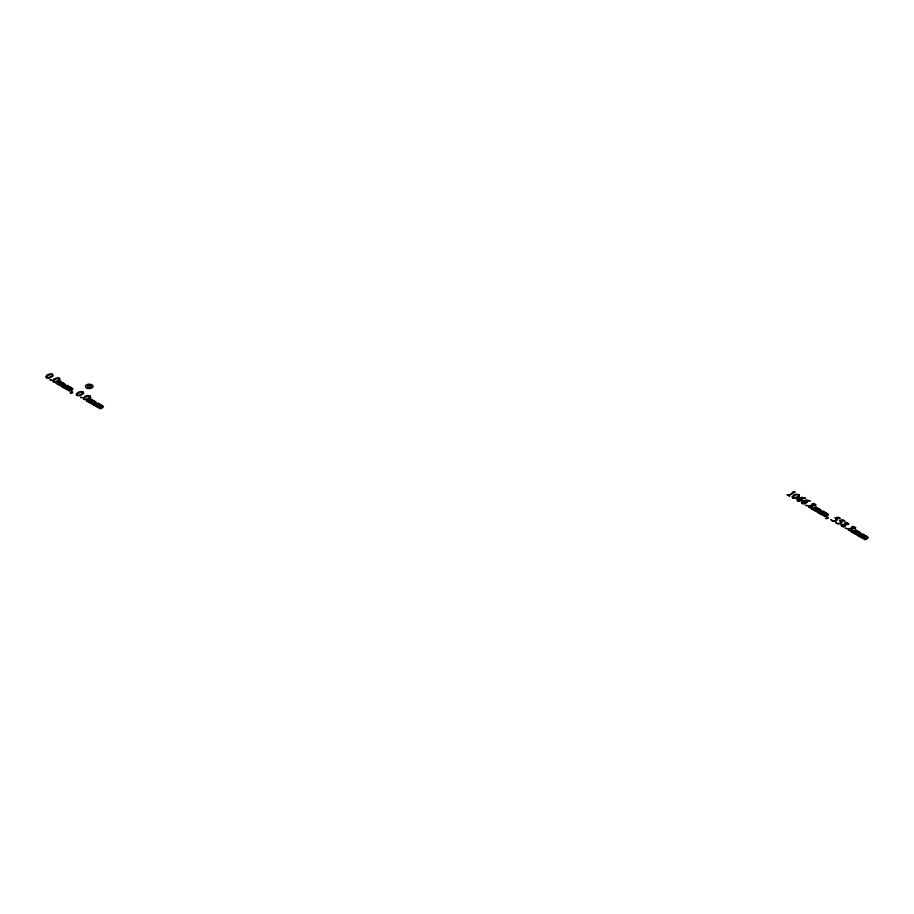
<?xml version="1.0" encoding="UTF-8"?>
<svg xmlns="http://www.w3.org/2000/svg" width="914" height="914" viewBox="0 0 914 914"><rect width="100%" height="100%" fill="white"/><g stroke="black" fill="none" stroke-linecap="round" stroke-linejoin="round"><path stroke-width="1.37" d="M89.389 387.239L90.76 386.439M46.728 376.465L46.66 377.756L48.293 377.859L52.247 375.7L52.418 374.386L50.11 374.512L46.728 376.465M53.652 380.464L53.583 381.755L55.217 381.858L59.17 379.698L59.341 378.385L57.034 378.499L53.652 380.464M77.244 394.094L77.176 395.374L78.821 395.476L82.763 393.317L82.934 392.015L80.638 392.129L77.244 394.094M84.168 398.081L84.099 399.372L85.745 399.475L89.686 397.316L89.858 396.002L87.561 396.128L84.168 398.081M793.044 496.736L792.975 498.016L794.609 498.13L798.562 495.959L798.733 494.657L796.425 494.771L793.044 496.736M831.134 519.678L831.706 520.694L834.174 521.346L836.55 520.786L837.453 519.506L836.23 517.884L837.395 517.644C839.44 519.678 842.422 518.307 838.058 517.187L834.779 517.907L835.91 518.958L835.476 520.637L832.597 520.809L831.134 519.678M835.75 522.34L836.321 523.356L838.789 524.008L841.166 523.459L842.068 522.168L840.846 520.546L842.011 520.306C844.022 522.328 847.061 521.003 842.674 519.849L839.475 520.546L840.526 521.62L840.092 523.311L837.213 523.471L835.75 522.34M794.906 492.178L789.422 495.377L789.616 496.268L787.068 494.805L788.062 495.045C793.82 494.383 791.193 490.27 794.906 492.178M63.432 383.126L65.819 384.817C64.563 387.308 60.712 387.353 61.752 386.336L64.86 384.566L64.574 383.983L63.032 383.72L60.518 385.948L58.45 384.76L61.455 383.789L62.129 382.566L60.575 382.292L58.028 384.508L55.971 383.32L56.679 383.457C57.936 382.498 61.615 380.03 60.85 382.098L63.432 383.126M70.606 387.262L73.006 388.964C71.749 391.455 67.899 391.5 68.927 390.472L72.046 388.713L71.76 388.119L70.218 387.867L67.705 390.095L65.637 388.907L68.641 387.936L69.315 386.713L67.762 386.439L65.328 388.587L63.157 387.467L63.854 387.605C65.054 386.645 68.847 384.188 68.036 386.245L70.606 387.262M93.948 400.743L96.336 402.434C95.079 404.925 91.229 404.971 92.268 403.954L95.387 402.183L95.102 401.6L93.548 401.349L91.046 403.565L88.978 402.377L91.971 401.406L92.657 400.183L91.092 399.921L88.544 402.126L86.499 400.949L87.196 401.075C88.464 400.115 92.131 397.659 91.366 399.715L93.948 400.743M101.134 404.891L103.522 406.581C102.265 409.072 98.415 409.118 99.455 408.101L102.562 406.33L102.277 405.747L100.734 405.496L98.221 407.713L96.153 406.524L99.158 405.553L99.832 404.331L98.278 404.057L95.73 406.273L93.674 405.085L94.382 405.222C95.639 404.262 99.318 401.806 98.552 403.862L101.134 404.891M818.978 508.721L821.366 510.412C820.109 512.903 816.259 512.948 817.299 511.931L820.406 510.161L820.132 509.578L818.578 509.327L816.065 511.543L813.997 510.355L817.002 509.384L817.676 508.161L816.122 507.887L813.574 510.103L811.518 508.915L812.226 509.052C813.426 508.093 817.219 505.636 816.396 507.693L818.978 508.721M826.153 512.868L828.552 514.559C827.296 517.05 823.445 517.096 824.474 516.079L827.593 514.308L827.307 513.725L825.765 513.462L823.365 515.622L821.183 514.502L824.188 513.531L824.862 512.308L823.308 512.034L820.749 514.251L818.704 513.062L819.401 513.2C820.623 512.251 824.348 509.818 823.583 511.84L826.153 512.868M858.726 531.662L861.114 533.365C859.857 535.855 856.007 535.901 857.046 534.873L860.165 533.113L859.88 532.519L858.337 532.268L855.824 534.496L853.756 533.308L856.749 532.336L857.435 531.114L855.881 530.84L853.322 533.056L851.277 531.868L851.974 532.005C853.242 531.045 856.909 528.578 856.155 530.646L858.726 531.662M865.912 535.81L868.3 537.512C867.043 539.991 863.193 540.048 864.233 539.02L867.34 537.261L867.055 536.667L865.512 536.415L862.999 538.643L860.931 537.443L863.936 536.484L864.61 535.261L863.056 534.987L860.508 537.204L858.452 536.015L859.16 536.152C860.417 535.193 864.096 532.725 863.33 534.793L865.912 535.81M72 392.632L70.092 392.997L72.549 392.78L72.652 391.866L71.566 391.855L72 392.632M827.547 518.238L825.639 518.592L828.095 518.375L828.198 517.473L827.124 517.45L827.547 518.238M808.627 505.659L808.079 506.573L810.684 508.047L812.26 507.693L812.82 505.728L815.574 505.579L816.053 504.814L813.597 503.42L812.089 503.717L811.518 505.362L808.627 505.659M841.463 524.602L840.914 525.527L843.508 526.99L845.096 526.647L845.644 524.682L848.398 524.533L848.878 523.768L846.421 522.374L844.913 522.671L844.342 524.316L841.463 524.602M848.386 528.6L847.838 529.526L850.431 530.988L852.019 530.646L852.568 528.669L855.321 528.532L855.801 527.766L853.345 526.373L851.837 526.67L851.265 528.315L848.386 528.6M51.538 379.87L50.087 379.87L51.538 379.87M82.054 397.499L80.603 397.499L82.054 397.499M807.085 505.476L805.634 505.465L807.085 505.476M846.832 528.418L845.381 528.418L846.832 528.418M813.049 503.957L812.729 505.465L815.402 504.619L813.049 503.957M845.873 522.899L845.564 524.419L848.226 523.573L845.873 522.899M852.796 526.898L852.488 528.418L855.15 527.572L852.796 526.898M811.803 506.824L810.307 507.704L808.787 506.744L811.575 505.625L811.803 506.824M844.627 525.779L843.131 526.658L841.611 525.699L844.399 524.579L844.627 525.779M851.562 529.777L850.054 530.657L848.535 529.697L851.322 528.578L851.562 529.777M802.515 499.718L799.567 501.363L797.534 500.952L796.825 499.695L798.151 498.176L802.149 497.33L805.634 498.233L800.196 498.267L802.515 499.718M807.131 502.38L804.183 504.037L802.149 503.625L801.441 502.357L802.766 500.838L806.765 499.992L810.25 500.906L804.823 500.929L807.131 502.38M47.425 374.854L45.7 376.557L46.351 377.87L49.676 378.065L53.206 375.814L52.681 374.26L49.836 373.94L47.425 374.854M54.349 378.853L52.624 380.555L53.275 381.869L56.599 382.063L60.13 379.813L59.604 378.259L56.759 377.939L54.349 378.853M77.941 392.472L76.216 394.185L76.879 395.488L80.192 395.682L83.722 393.443L83.208 391.877L80.363 391.558L77.941 392.472M84.865 396.47L83.14 398.173L83.802 399.487L87.116 399.681L90.646 397.43L90.132 395.876L87.287 395.556L84.865 396.47M793.74 495.125L792.015 496.828L792.667 498.13L795.991 498.324L799.521 496.085L798.996 494.531L796.151 494.2L793.74 495.125M798.699 498.838L797.579 499.855L797.865 500.826L801.292 499.821L800.995 498.747L798.699 498.838M803.315 501.512L802.195 502.517L802.481 503.5L805.908 502.483L805.611 501.409L803.315 501.512M87.333 388.29A3.85 2.228 0 0 0 93.114 386.371A3.85 2.228 0 0 0 87.333 384.44A3.85 2.228 0 0 0 87.333 388.29M88.304 387.319A1.908 1.108 0 0 0 91.172 386.371A1.908 1.108 0 0 0 88.304 385.411A1.908 1.108 0 0 0 88.304 387.319"/></g></svg>
